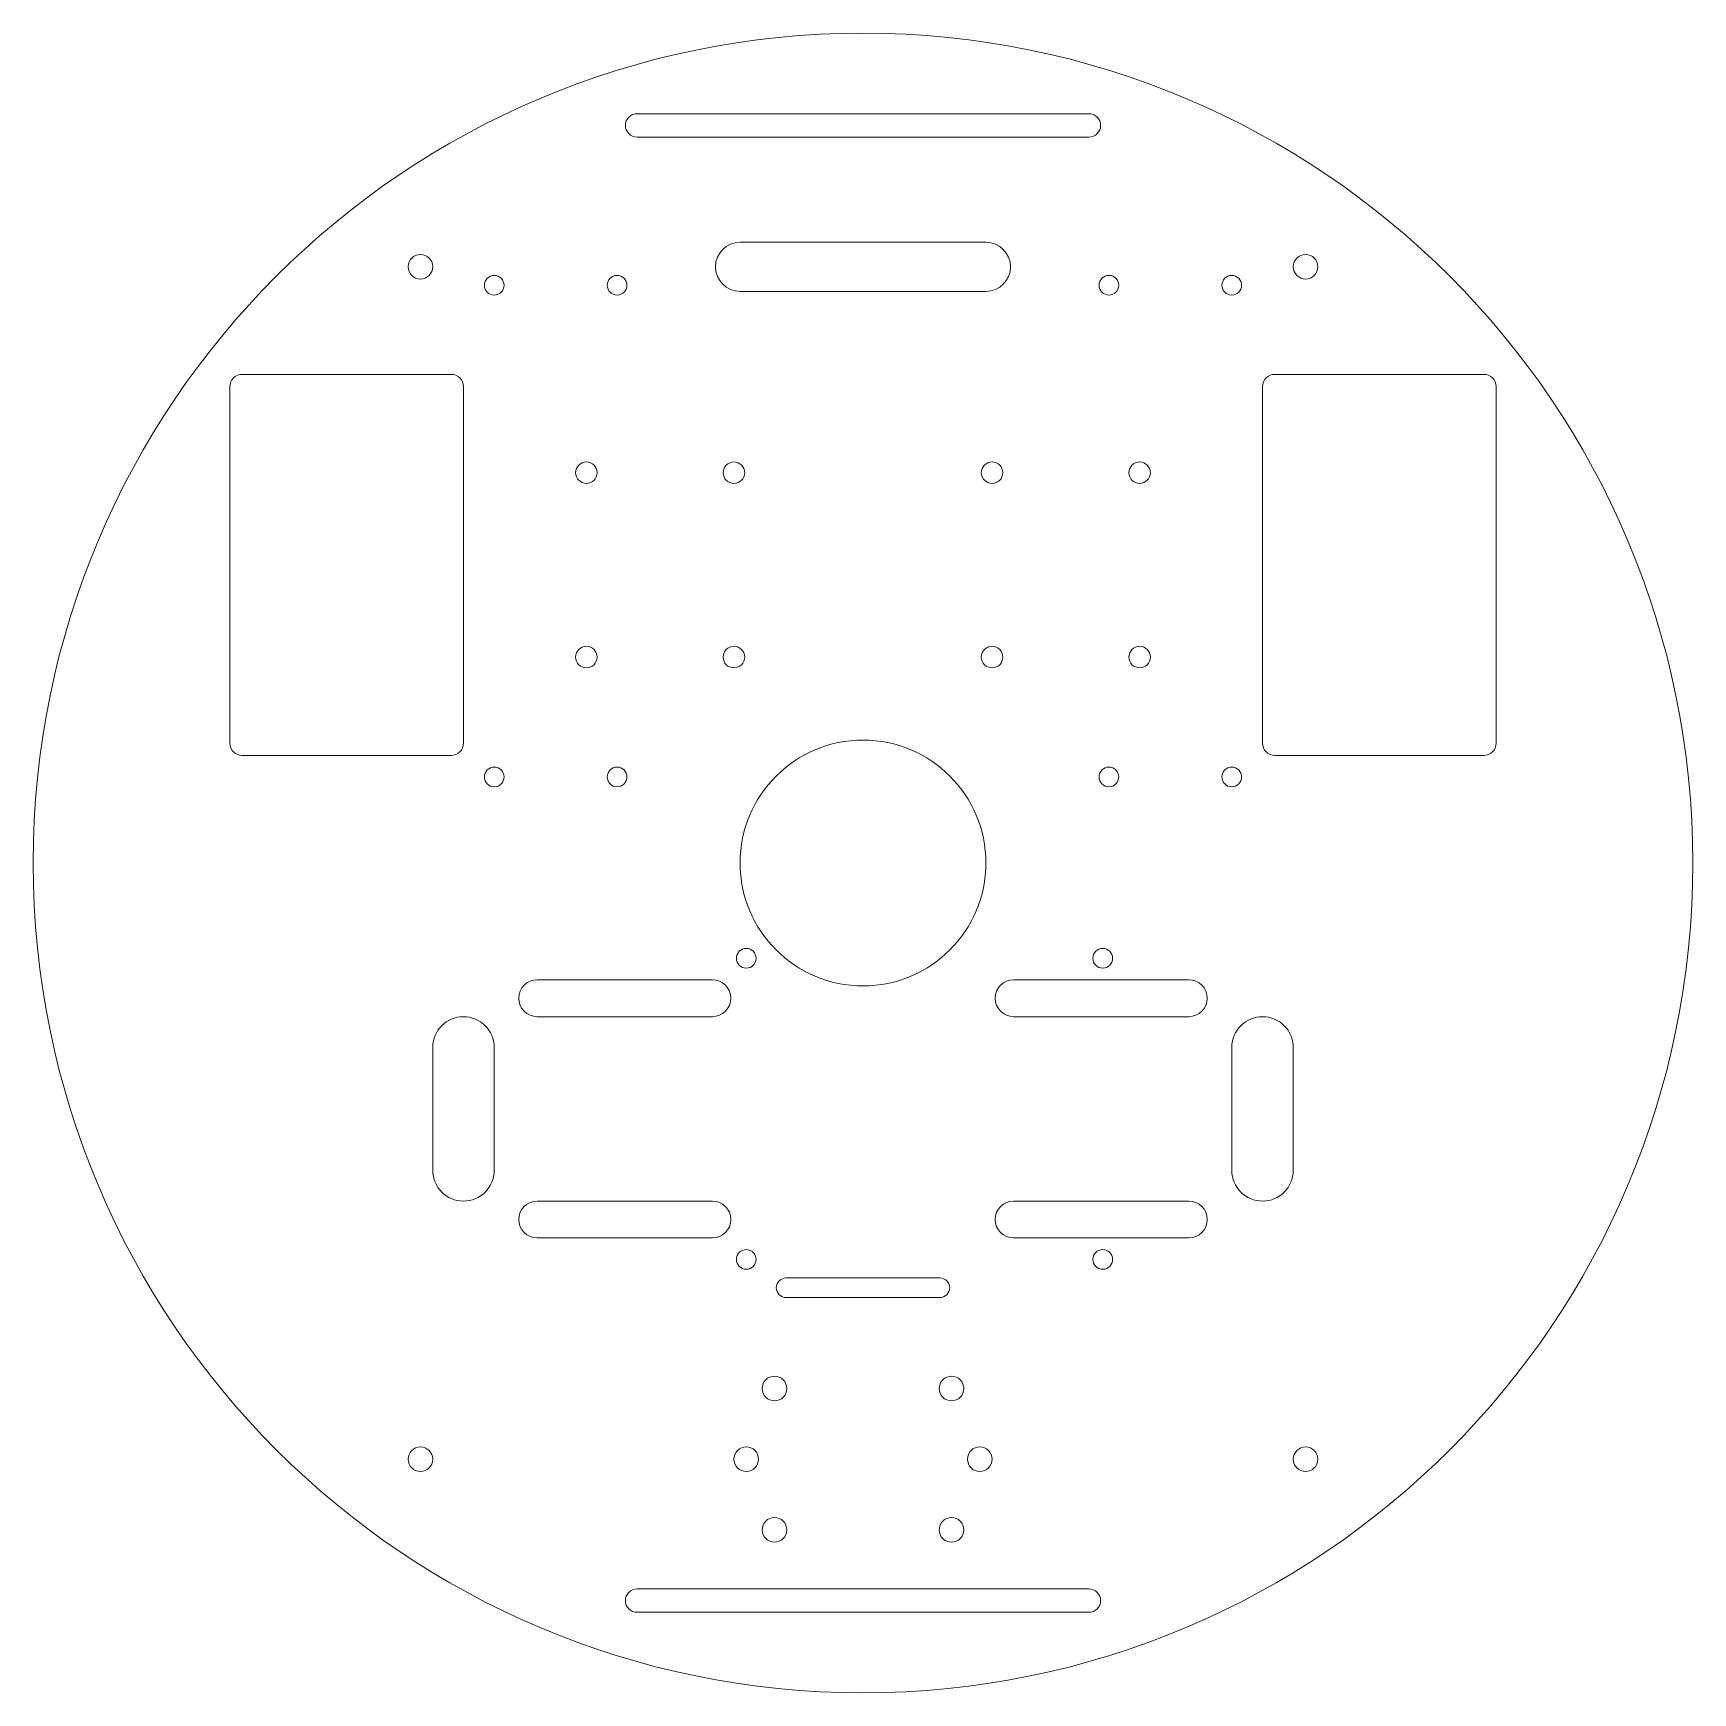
# Model space of a CAD drawing. Header units: millimetres. Extents: x -135 to 135, y -135 to 135.
import ezdxf

# ---------------------------------------------------------------- set-up
doc = ezdxf.new("R2010")
doc.units = ezdxf.units.MM

msp = doc.modelspace()

# ---------------------------------------------------------------- linework, layer by layer
at = {"color": 7, "linetype": 'Continuous', "lineweight": 15}
for p, q in [((-36.76, 121.9), (36.76, 121.9)), ((36.76, 118.1), (-36.76, 118.1)), ((-20, 101), (20, 101)), ((20, 93), (-20, 93)), ((-101, 79.5), (-67, 79.5)), ((101, 79.5), (67, 79.5)), ((-103, 77.5), (-103, 19.5)), ((-65, 77.5), (-65, 19.5)), ((65, 77.5), (65, 19.5)), ((103, 77.5), (103, 19.5)), ((-101, 17.5), (-67, 17.5)), ((101, 17.5), (67, 17.5)), ((-53, -19), (-24.51, -19)), ((24.51, -19), (53, -19)), ((-24.51, -25), (-53, -25)), ((53, -25), (24.51, -25)), ((-70, -50), (-70, -30)), ((-60, -30), (-60, -50)), ((60, -50), (60, -30)), ((70, -30), (70, -50)), ((-53, -55), (-24.51, -55)), ((24.51, -55), (53, -55)), ((-24.51, -61), (-53, -61)), ((53, -61), (24.51, -61)), ((-12.5, -67.5), (12.5, -67.5)), ((12.5, -70.7), (-12.5, -70.7)), ((-36.76, -118.1), (36.76, -118.1)), ((36.76, -121.9), (-36.76, -121.9))]:
    msp.add_line(p, q, dxfattribs=at)
for centre, radius in [((0, 0), 135), ((-72, 97), 2), ((72, 97), 2), ((-60, 94), 1.6), ((-40, 94), 1.6), ((40, 94), 1.6), ((60, 94), 1.6), ((-45, 63.5), 1.75), ((-21, 63.5), 1.75), ((21, 63.5), 1.75), ((45, 63.5), 1.75), ((-45, 33.5), 1.75), ((-21, 33.5), 1.75), ((21, 33.5), 1.75), ((45, 33.5), 1.75), ((0, 0), 20), ((-60, 14), 1.6), ((-40, 14), 1.6), ((40, 14), 1.6), ((60, 14), 1.6), ((-19, -15.5), 1.6), ((39, -15.5), 1.6), ((-19, -64.5), 1.6), ((39, -64.5), 1.6), ((-14.4, -85.49), 2), ((14.4, -85.49), 2), ((-72, -97), 2), ((-19, -96.99), 2), ((19, -96.99), 2), ((72, -97), 2), ((-14.4, -108.49), 2), ((14.4, -108.49), 2)]:
    msp.add_circle(centre, radius, dxfattribs=at)
for centre, radius, start, end in [((-36.76, 120), 1.9, 90, 270), ((36.76, 120), 1.9, 270, 90), ((-20, 97), 4, 90, 270), ((20, 97), 4, 270, 90), ((-101, 77.5), 2, 90, 180), ((-67, 77.5), 2, 0, 90), ((67, 77.5), 2, 90, 180), ((101, 77.5), 2, 0, 90), ((-101, 19.5), 2, 180, 270), ((-67, 19.5), 2, 270, 0), ((67, 19.5), 2, 180, 270), ((101, 19.5), 2, 270, 0), ((-53, -22), 3, 90, 270), ((-24.51, -22), 3, 270, 90), ((24.51, -22), 3, 90, 270), ((53, -22), 3, 270, 90), ((-65, -30), 5, 0, 180), ((65, -30), 5, 0, 180), ((-65, -50), 5, 180, 0), ((65, -50), 5, 180, 0), ((-53, -58), 3, 90, 270), ((-24.51, -58), 3, 270, 90), ((24.51, -58), 3, 90, 270), ((53, -58), 3, 270, 90), ((-12.5, -69.1), 1.6, 90, 270), ((12.5, -69.1), 1.6, 270, 90), ((-36.76, -120), 1.9, 90, 270), ((36.76, -120), 1.9, 270, 90)]:
    msp.add_arc(centre, radius, start, end, dxfattribs=at)

doc.saveas('drawing.dxf')
